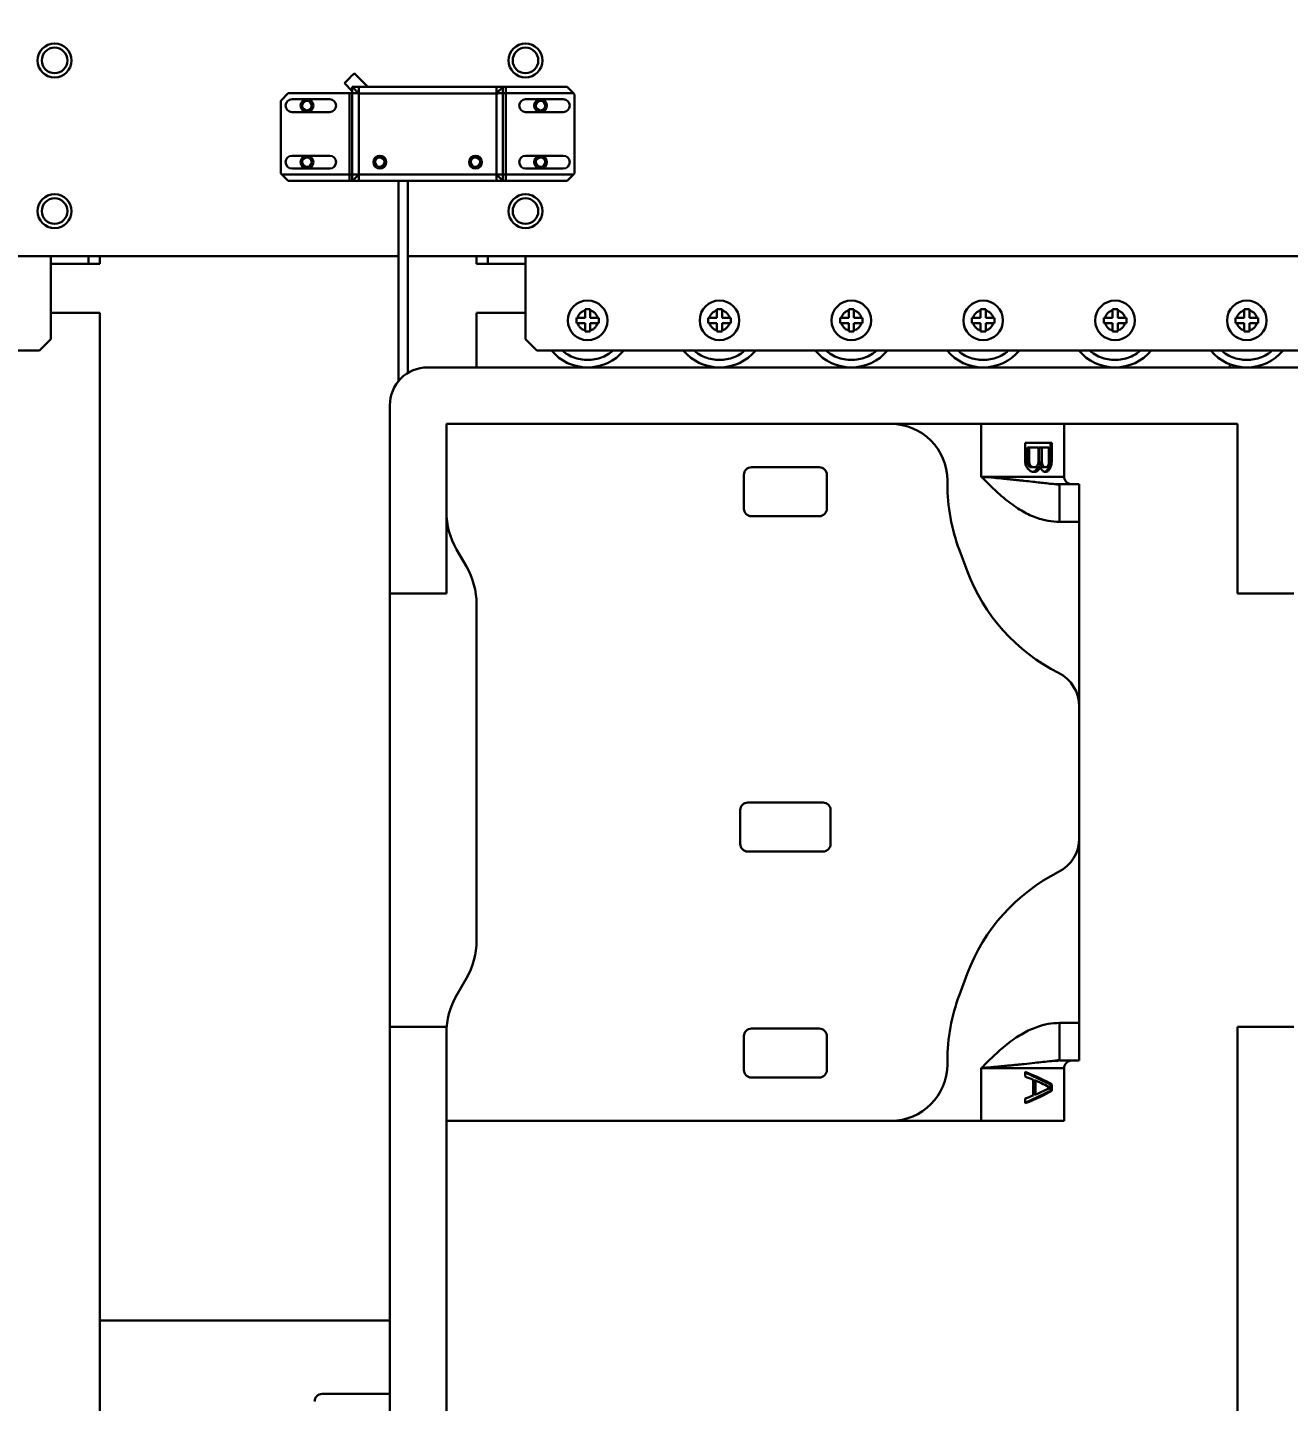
# Model space of a CAD drawing. Header units: millimetres. Extents: x 914 to 910632, y -176 to 682692.
# Drawn here: x 29151.5 to 29486.3, y 8254.4 to 8619.2 of the extents above; entities that cross this region are included whole.
import ezdxf

# ---------------------------------------------------------------- set-up
doc = ezdxf.new("R2010")
doc.units = ezdxf.units.MM
doc.layers.add('画图', color=3, linetype='Continuous', lineweight=30)
doc.styles.get("Standard").update_dxf_attribs({"font": 'arial.ttf'})
doc.dimstyles.new('INTE$0', dxfattribs={"dimscale": 80, "dimtxt": 3.5, "dimasz": 3, "dimexe": 3, "dimexo": 0, "dimgap": 1, "dimtad": 1, "dimdec": 0, "dimdsep": 46, "dimtxsty": 'Standard', "dimcen": 0, "dimclrd": 1, "dimclre": 1, "dimclrt": 3, "dimaunit": 1, "dimadec": 1, "dimazin": 2, "dimtfac": 1, "dimtdec": 0, "dimtmove": 0, "dimatfit": 0, "dimfxl": 1, "dimarcsym": 0})

# ---------------------------------------------------------------- blocks, each defined once
blk = doc.blocks.new('SDHGSJH')
at = {"color": 7, "linetype": 'Continuous', "lineweight": 30}
for p, q in [((-900, 329.05), (-900, -342.29)), ((-977, -152.79), (-977, 47.21)), ((-1202, -12.79), (-1202, -152.79)), ((-992, -127.79), (-992, -12.79)), ((-959, -55.29), (-977, -55.29)), ((-977, -74.79), (-900, -74.79)), ((-1156, -127.79), (-1156, -141.79)), ((-1156, -127.79), (-1134, -127.79)), ((-1134, -141.79), (-1134, -127.79)), ((-1134, -127.79), (-1110, -127.79)), ((-1110, -127.79), (-992, -127.79)), ((-992, -127.79), (-992, -151.07)), ((-1145.61, -132.6), (-1152.38, -135.79)), ((-1148.39, -138.5), (-1148.39, -134.75)), ((-1147.73, -134.75), (-1148.39, -134.75)), ((-1147.73, -134.54), (-1147.73, -138.7)), ((-1145.61, -132.45), (-1145.61, -133.7)), ((-1152.68, -137.45), (-1152.68, -135.79)), ((-1152.68, -135.79), (-1152.38, -135.79)), ((-1152.38, -137.45), (-1152.68, -137.45)), ((-1152.38, -135.79), (-1152.38, -137.45)), ((-1152.38, -137.45), (-1145.61, -140.65)), ((-1148.39, -138.5), (-1147.73, -138.5)), ((-1145.61, -139.54), (-1145.61, -140.79)), ((-1093, -150.29), (-1093, -141.29)), ((-1073, -139.29), (-1091, -139.29)), ((-1071, -141.29), (-1071, -150.29)), ((-1154.78, -143.79), (-1160, -143.79)), ((-1160, -153.79), (-1160, -143.79)), ((-1153.33, -143.73), (-1154.78, -143.98)), ((-1154.78, -153.79), (-1154.78, -143.79)), ((-1153.38, -143.71), (-1154.46, -143.77)), ((-1125, -143.72), (-1125, -142.79)), ((-1202, -152.79), (-1217, -152.79)), ((-1073, -152.29), (-1091, -152.29)), ((-977, -152.79), (-992, -152.79)), ((-977, -267.79), (-977, -152.79)), ((-1160, -153.79), (-1154.78, -153.79)), ((-1160, -202.79), (-1160, -153.79)), ((-1128.18, -161.28), (-1130.25, -166.8)), ((-997.32, -165.65), (-994.68, -161.07)), ((-1000, -264.93), (-1000, -175.65)), ((-1072, -199.29), (-1092, -199.29)), ((-1160, -237.79), (-1160, -202.79)), ((-1094, -210.29), (-1094, -201.29)), ((-1070, -201.29), (-1070, -210.29)), ((-1072, -212.29), (-1092, -212.29)), ((-1160, -286.79), (-1160, -237.79)), ((-1217, -267.79), (-1202, -267.79)), ((-1202, -267.79), (-1202, -312.79)), ((-992, -289.5), (-992, -267.79)), ((-992, -267.79), (-977, -267.79)), ((-977, -317.79), (-977, -267.79)), ((-1130.25, -273.78), (-1128.18, -279.3)), ((-994.68, -279.5), (-997.32, -274.93)), ((-1160, -286.79), (-1154.78, -286.79)), ((-1160, -296.79), (-1160, -286.79)), ((-1154.78, -296.79), (-1154.78, -286.79)), ((-1093, -299.29), (-1093, -290.29)), ((-1073, -288.29), (-1091, -288.29)), ((-1071, -290.29), (-1071, -299.29)), ((-992, -289.5), (-992, -312.79)), ((-1160, -296.79), (-1154.78, -296.79)), ((-1156, -298.79), (-1156, -312.79)), ((-1154.78, -296.6), (-1153.33, -296.85)), ((-1134, -312.79), (-1134, -298.79)), ((-1125, -296.85), (-1125, -297.79)), ((-1152.23, -301.75), (-1152.57, -301.75)), ((-1152.23, -301.75), (-1152.38, -302.79)), ((-1151.78, -300.91), (-1152.23, -301.75)), ((-1151.78, -300.91), (-1152.21, -300.91)), ((-1151.96, -302.58), (-1151.96, -306.54)), ((-1151.18, -300.29), (-1151.78, -300.91)), ((-1151.18, -300.29), (-1151.71, -300.29)), ((-1151.32, -300.08), (-1150.78, -300.08)), ((-1150.92, -301.33), (-1151.19, -301.33)), ((-1150.76, -300.09), (-1151.18, -300.29)), ((-1150.92, -301.33), (-1150.28, -301.33)), ((-1150.5, -301.54), (-1149.83, -301.54)), ((-1150.28, -301.33), (-1149.83, -301.54)), ((-1150.22, -301.95), (-1149.53, -301.95)), ((-1150.07, -306.54), (-1150.07, -302.58)), ((-1150.07, -302.58), (-1149.38, -302.58)), ((-1149.83, -301.54), (-1149.53, -301.95)), ((-1149.63, -301.33), (-1149.48, -300.91)), ((-1149.63, -301.33), (-1148.92, -301.33)), ((-1149.53, -301.95), (-1149.38, -302.58)), ((-1148.77, -300.91), (-1149.48, -300.91)), ((-1149.38, -302.58), (-1149.38, -306.54)), ((-1149.18, -302.58), (-1149.18, -306.54)), ((-1148.77, -300.91), (-1148.92, -301.33)), ((-1148.17, -300.29), (-1148.86, -300.29)), ((-1148.17, -300.29), (-1148.77, -300.91)), ((-1148.39, -300.08), (-1147.56, -300.08)), ((-1147.73, -301.33), (-1148.22, -301.33)), ((-1147.72, -300.08), (-1148.17, -300.29)), ((-1147.12, -301.33), (-1147.73, -301.33)), ((-1147.22, -301.54), (-1146.67, -301.54)), ((-1147.12, -301.33), (-1146.67, -301.54)), ((-1146.87, -301.95), (-1146.37, -301.95)), ((-1146.7, -306.54), (-1146.7, -302.58)), ((-1146.7, -302.58), (-1146.22, -302.58)), ((-1146.67, -301.54), (-1146.37, -301.95)), ((-1146.37, -301.95), (-1146.22, -302.58)), ((-1146.22, -302.58), (-1146.22, -306.54)), ((-1073, -301.29), (-1091, -301.29)), ((-1152.68, -307.79), (-1152.68, -302.79)), ((-1152.38, -302.79), (-1152.68, -302.79)), ((-1152.38, -302.79), (-1152.38, -307.79)), ((-1145.61, -302.79), (-1145.61, -307.79)), ((-1145.61, -307.79), (-1152.68, -307.79)), ((-1151.96, -306.54), (-1150.07, -306.54)), ((-1150.07, -306.54), (-1149.38, -306.54)), ((-1149.18, -306.54), (-1146.7, -306.54)), ((-1146.7, -306.54), (-1146.22, -306.54)), ((-1202, -312.79), (-1140.56, -312.79)), ((-1134, -312.79), (-1140.56, -312.79)), ((-1110, -312.79), (-1134, -312.79)), ((-992, -312.79), (-1110, -312.79)), ((-979.33, -377.29), (-979.33, -324.21)), ((-1657, -327.79), (-987, -327.79)), ((-1200, -328.63), (-1200, -327.79)), ((-1000, -342.29), (-1000, -327.79)), ((-981.73, -326.29), (-981.73, -377.29)), ((-1016, -332.29), (-1819.5, -332.29)), ((-1013, -335.29), (-1016, -332.29)), ((-1013, -357.29), (-1013, -335.29)), ((-884, -332.29), (-887, -335.29)), ((-887, -335.29), (-887, -357.29)), ((-185.7, -332.29), (-884, -332.29)), ((-1205.2, -337.63), (-1205.2, -337.29)), ((-1205.2, -337.29), (-1203.8, -337.29)), ((-1205.2, -337.63), (-1205.2, -339.59)), ((-1203.8, -337.29), (-1203.8, -337.63)), ((-1203.8, -339.59), (-1203.8, -337.63)), ((-1170.2, -337.63), (-1170.2, -337.29)), ((-1170.2, -337.29), (-1168.8, -337.29)), ((-1170.2, -337.63), (-1170.2, -339.59)), ((-1168.8, -337.29), (-1168.8, -337.63)), ((-1168.8, -339.59), (-1168.8, -337.63)), ((-1135.2, -337.63), (-1135.2, -337.29)), ((-1135.2, -337.29), (-1133.8, -337.29)), ((-1135.2, -337.63), (-1135.2, -339.59)), ((-1133.8, -337.29), (-1133.8, -337.63)), ((-1133.8, -339.59), (-1133.8, -337.63)), ((-1100.2, -337.63), (-1100.2, -337.29)), ((-1100.2, -337.29), (-1098.8, -337.29)), ((-1100.2, -337.63), (-1100.2, -339.59)), ((-1098.8, -337.29), (-1098.8, -337.63)), ((-1098.8, -339.59), (-1098.8, -337.63)), ((-1065.2, -337.63), (-1065.2, -337.29)), ((-1065.2, -337.29), (-1063.8, -337.29)), ((-1065.2, -337.63), (-1065.2, -339.59)), ((-1063.8, -337.29), (-1063.8, -337.63)), ((-1063.8, -339.59), (-1063.8, -337.63)), ((-1030.2, -337.63), (-1030.2, -337.29)), ((-1030.2, -337.29), (-1028.8, -337.29)), ((-1030.2, -337.63), (-1030.2, -339.59)), ((-1028.8, -337.29), (-1028.8, -337.63)), ((-1028.8, -339.59), (-1028.8, -337.63)), ((-1207.5, -339.59), (-1207.16, -339.59)), ((-1207.5, -340.99), (-1207.5, -339.59)), ((-1207.16, -340.99), (-1207.5, -340.99)), ((-1205.2, -339.59), (-1207.16, -339.59)), ((-1207.16, -340.99), (-1205.2, -340.99)), ((-1205.2, -340.99), (-1205.2, -342.95)), ((-1201.84, -339.59), (-1203.8, -339.59)), ((-1203.8, -342.95), (-1203.8, -340.99)), ((-1203.8, -340.99), (-1201.84, -340.99)), ((-1201.84, -339.59), (-1201.5, -339.59)), ((-1201.5, -340.99), (-1201.84, -340.99)), ((-1201.5, -339.59), (-1201.5, -340.99)), ((-1172.5, -339.59), (-1172.16, -339.59)), ((-1172.5, -340.99), (-1172.5, -339.59)), ((-1172.16, -340.99), (-1172.5, -340.99)), ((-1170.2, -339.59), (-1172.16, -339.59)), ((-1172.16, -340.99), (-1170.2, -340.99)), ((-1170.2, -340.99), (-1170.2, -342.95)), ((-1166.84, -339.59), (-1168.8, -339.59)), ((-1168.8, -342.95), (-1168.8, -340.99)), ((-1168.8, -340.99), (-1166.84, -340.99)), ((-1166.84, -339.59), (-1166.5, -339.59)), ((-1166.5, -340.99), (-1166.84, -340.99)), ((-1166.5, -339.59), (-1166.5, -340.99)), ((-1137.5, -339.59), (-1137.16, -339.59)), ((-1137.5, -340.99), (-1137.5, -339.59)), ((-1137.16, -340.99), (-1137.5, -340.99)), ((-1135.2, -339.59), (-1137.16, -339.59)), ((-1137.16, -340.99), (-1135.2, -340.99)), ((-1135.2, -340.99), (-1135.2, -342.95)), ((-1131.84, -339.59), (-1133.8, -339.59)), ((-1133.8, -342.95), (-1133.8, -340.99)), ((-1133.8, -340.99), (-1131.84, -340.99)), ((-1131.84, -339.59), (-1131.5, -339.59)), ((-1131.5, -340.99), (-1131.84, -340.99)), ((-1131.5, -339.59), (-1131.5, -340.99)), ((-1102.5, -339.59), (-1102.16, -339.59)), ((-1102.5, -340.99), (-1102.5, -339.59)), ((-1102.16, -340.99), (-1102.5, -340.99)), ((-1100.2, -339.59), (-1102.16, -339.59)), ((-1102.16, -340.99), (-1100.2, -340.99)), ((-1100.2, -340.99), (-1100.2, -342.95)), ((-1096.84, -339.59), (-1098.8, -339.59)), ((-1098.8, -342.95), (-1098.8, -340.99)), ((-1098.8, -340.99), (-1096.84, -340.99)), ((-1096.84, -339.59), (-1096.5, -339.59)), ((-1096.5, -340.99), (-1096.84, -340.99)), ((-1096.5, -339.59), (-1096.5, -340.99)), ((-1067.5, -339.59), (-1067.16, -339.59)), ((-1067.5, -340.99), (-1067.5, -339.59)), ((-1067.16, -340.99), (-1067.5, -340.99)), ((-1065.2, -339.59), (-1067.16, -339.59)), ((-1067.16, -340.99), (-1065.2, -340.99)), ((-1065.2, -340.99), (-1065.2, -342.95)), ((-1061.84, -339.59), (-1063.8, -339.59)), ((-1063.8, -342.95), (-1063.8, -340.99)), ((-1063.8, -340.99), (-1061.84, -340.99)), ((-1061.84, -339.59), (-1061.5, -339.59)), ((-1061.5, -340.99), (-1061.84, -340.99)), ((-1061.5, -339.59), (-1061.5, -340.99)), ((-1032.5, -339.59), (-1032.16, -339.59)), ((-1032.5, -340.99), (-1032.5, -339.59)), ((-1032.16, -340.99), (-1032.5, -340.99)), ((-1030.2, -339.59), (-1032.16, -339.59)), ((-1032.16, -340.99), (-1030.2, -340.99)), ((-1030.2, -340.99), (-1030.2, -342.95)), ((-1026.84, -339.59), (-1028.8, -339.59)), ((-1028.8, -342.95), (-1028.8, -340.99)), ((-1028.8, -340.99), (-1026.84, -340.99)), ((-1026.84, -339.59), (-1026.5, -339.59)), ((-1026.5, -340.99), (-1026.84, -340.99)), ((-1026.5, -339.59), (-1026.5, -340.99)), ((-1000, -342.29), (-1013, -342.29)), ((-887, -342.29), (-900, -342.29)), ((-1205.2, -343.29), (-1205.2, -342.95)), ((-1203.8, -343.29), (-1205.2, -343.29)), ((-1203.8, -342.95), (-1203.8, -343.29)), ((-1170.2, -343.29), (-1170.2, -342.95)), ((-1168.8, -343.29), (-1170.2, -343.29)), ((-1168.8, -342.95), (-1168.8, -343.29)), ((-1135.2, -343.29), (-1135.2, -342.95)), ((-1133.8, -343.29), (-1135.2, -343.29)), ((-1133.8, -342.95), (-1133.8, -343.29)), ((-1100.2, -343.29), (-1100.2, -342.95)), ((-1098.8, -343.29), (-1100.2, -343.29)), ((-1098.8, -342.95), (-1098.8, -343.29)), ((-1065.2, -343.29), (-1065.2, -342.95)), ((-1063.8, -343.29), (-1065.2, -343.29)), ((-1063.8, -342.95), (-1063.8, -343.29)), ((-1030.2, -343.29), (-1030.2, -342.95)), ((-1028.8, -343.29), (-1030.2, -343.29)), ((-1028.8, -342.95), (-1028.8, -343.29)), ((-981.73, -357.29), (-1926, -357.29)), ((-1886, -357.29), (-1013, -357.29)), ((-1013, -355.29), (-1003, -355.29)), ((-1003, -357.29), (-1003, -355.29)), ((-1003, -355.29), (-1000, -355.29)), ((-1000, -355.29), (-1000, -357.29)), ((-185.7, -357.29), (-979.33, -357.29)), ((-900, -357.29), (-900, -355.29)), ((-900, -355.29), (-897, -355.29)), ((-897, -355.29), (-897, -357.29)), ((-897, -355.29), (-887, -355.29)), ((-887, -357.29), (-185.7, -357.29)), ((-1025.74, -378.99), (-1026.03, -379.29)), ((-1026.03, -400.29), (-1026.03, -379.29)), ((-1024.03, -377.29), (-1025.74, -378.99)), ((-1025.74, -378.99), (-1007.77, -378.99)), ((-1007.77, -377.29), (-1024.03, -377.29)), ((-1007.77, -378.99), (-1007.77, -377.29)), ((-1007.77, -377.29), (-1007.03, -377.29)), ((-1007.77, -378.99), (-1007.77, -400.58)), ((-1007.03, -378.99), (-1007.77, -378.99)), ((-1007.03, -378.99), (-1007.03, -377.29)), ((-1005.33, -377.29), (-1007.03, -377.29)), ((-1007.03, -378.99), (-1006.9, -379)), ((-1007.03, -378.99), (-1007.03, -400.58)), ((-1006.9, -379), (-1006.52, -379.01)), ((-1006.52, -379.01), (-1005.96, -379.02)), ((-1005.96, -379.02), (-1005.3, -379.02)), ((-1005.32, -377.42), (-1005.33, -377.29)), ((-968.74, -377.29), (-1005.33, -377.29)), ((-1005.31, -377.8), (-1005.32, -377.42)), ((-1005.3, -378.36), (-1005.31, -377.8)), ((-1005.3, -379.02), (-1005.3, -400.55)), ((-968.77, -379.02), (-1005.3, -379.02)), ((-968.76, -378.36), (-968.77, -379.02)), ((-968.77, -379.02), (-968.1, -379.02)), ((-968.77, -400.55), (-968.77, -379.02)), ((-968.75, -377.8), (-968.76, -378.36)), ((-968.74, -377.29), (-968.75, -377.42)), ((-968.75, -377.42), (-968.75, -377.8)), ((-968.74, -377.29), (-967.03, -377.29)), ((-968.1, -379.02), (-967.54, -379.01)), ((-967.54, -379.01), (-967.16, -379)), ((-967.16, -379), (-967.03, -378.99)), ((-967.03, -378.99), (-967.03, -377.29)), ((-967.03, -377.29), (-966.3, -377.29)), ((-967.03, -400.58), (-967.03, -378.99)), ((-966.3, -378.99), (-967.03, -378.99)), ((-966.3, -378.99), (-966.3, -377.29)), ((-950.03, -377.29), (-966.3, -377.29)), ((-966.3, -400.58), (-966.3, -378.99)), ((-966.3, -378.99), (-948.33, -378.99)), ((-948.33, -378.99), (-950.03, -377.29)), ((-948.03, -379.29), (-948.33, -378.99)), ((-948.03, -379.29), (-948.03, -398.58)), ((-1013.03, -380.59), (-1023.03, -380.59)), ((-951.03, -380.59), (-961.03, -380.59)), ((-1023.03, -383.99), (-1013.03, -383.99)), ((-961.03, -383.99), (-951.03, -383.99)), ((-1013.03, -395.59), (-1023.03, -395.59)), ((-951.03, -395.59), (-961.03, -395.59)), ((-1026.03, -400.29), (-1025.74, -400.58)), ((-1007.77, -400.58), (-1025.74, -400.58)), ((-1025.74, -400.58), (-1024.03, -402.29)), ((-1023.03, -398.99), (-1013.03, -398.99)), ((-1007.77, -400.58), (-1007.77, -402.29)), ((-1007.77, -400.58), (-1007.03, -400.58)), ((-1006.9, -400.57), (-1007.03, -400.58)), ((-1007.03, -400.58), (-1007.03, -402.29)), ((-1006.52, -400.57), (-1006.9, -400.57)), ((-1005.96, -400.56), (-1006.52, -400.57)), ((-1005.31, -401.78), (-1005.3, -401.22)), ((-1005.3, -401.22), (-1005.3, -400.55)), ((-1005.3, -400.55), (-968.77, -400.55)), ((-968.1, -400.56), (-968.77, -400.55)), ((-968.77, -400.55), (-968.76, -401.22)), ((-968.76, -401.22), (-968.75, -401.78)), ((-967.54, -400.57), (-968.1, -400.56)), ((-967.16, -400.57), (-967.54, -400.57)), ((-967.03, -400.58), (-967.16, -400.57)), ((-967.03, -400.58), (-967.03, -402.29)), ((-967.03, -400.58), (-966.3, -400.58)), ((-964.95, -403.26), (-967.03, -401.17)), ((-950.03, -400.58), (-966.3, -400.58)), ((-961.03, -398.99), (-951.03, -398.99)), ((-950.03, -400.58), (-948.03, -398.58)), ((-1024.03, -402.29), (-1007.77, -402.29)), ((-1007.03, -402.29), (-1007.77, -402.29)), ((-1005.33, -402.29), (-1007.03, -402.29)), ((-1005.33, -402.29), (-1005.32, -402.16)), ((-1005.33, -402.29), (-968.74, -402.29)), ((-1005.32, -402.16), (-1005.31, -401.78)), ((-971.15, -402.29), (-967.56, -405.87)), ((-968.75, -401.78), (-968.75, -402.16)), ((-968.75, -402.16), (-968.74, -402.29)), ((-968.74, -402.29), (-967.03, -402.29))]:
    blk.add_line(p, q, dxfattribs=at)
at = {"color": 8, "linetype": 'Continuous', "lineweight": 30}
for p, q in [((-1156, -141.79), (-1134, -141.79)), ((-1154.45, -143.77), (-1153.27, -143.72)), ((-1134, -298.79), (-1156, -298.79))]:
    blk.add_line(p, q, dxfattribs=at)
at = {"color": 7, "linetype": 'Continuous', "lineweight": 30, "flags": 128}
blk.add_lwpolyline([(-964.95, -403.26), (-965.05, -403.36), (-965.33, -403.64), (-965.75, -404.07), (-966.25, -404.57), (-966.75, -405.07), (-967.18, -405.49), (-967.46, -405.77), (-967.56, -405.87), (-967.56, -405.87)], dxfattribs=at)
at = {"color": 7, "linetype": 'Continuous', "lineweight": 30}
for centre, radius in [((-1204.5, -340.29), 5.25), ((-1169.5, -340.29), 5.25), ((-1134.5, -340.29), 5.25), ((-1099.5, -340.29), 5.25), ((-1064.5, -340.29), 5.25), ((-1029.5, -340.29), 5.25), ((-1013, -369.29), 4.5), ((-1013, -369.29), 3.4), ((-888, -369.29), 4.5), ((-888, -369.29), 3.4), ((-1017, -382.29), 1.7), ((-1017, -382.29), 1.25), ((-999.73, -382.29), 1.7), ((-999.73, -382.29), 1.25), ((-974.33, -382.29), 1.7), ((-974.33, -382.29), 1.25), ((-955, -382.29), 1.7), ((-955, -382.29), 1.25), ((-1017, -397.29), 1.7), ((-1017, -397.29), 1.25), ((-955, -397.29), 1.7), ((-955, -397.29), 1.25), ((-1013, -409.29), 4.5), ((-888, -409.29), 4.5), ((-1013, -409.29), 3.4), ((-888, -409.29), 3.4)]:
    blk.add_circle(centre, radius, dxfattribs=at)
for centre, radius, start, end in [((-959, -53.29), 2, 270, 0), ((-1110, -142.79), 15, 90, 180), ((-1158, -141.79), 2, 270, 0), ((-1091, -141.29), 2, 90, 180), ((-1073, -141.29), 2, 0, 90), ((-1175, -143.72), 50, 339.444, 0), ((-1091, -150.29), 2, 180, 270), ((-1073, -150.29), 2, 270, 0), ((-1012, -151.07), 20, 330, 0), ((-1177.07, -149.24), 50, 296.8187, 339.444), ((-980, -175.65), 20, 150, 180), ((-1150, -202.79), 10, 116.8187, 180), ((-1092, -201.29), 2, 90, 180), ((-1072, -201.29), 2, 0, 90), ((-1092, -210.29), 2, 180, 270), ((-1072, -210.29), 2, 270, 0), ((-1150, -237.79), 10, 180, 243.1813), ((-1177.07, -291.33), 50, 20.556, 63.1813), ((-980, -264.93), 20, 180, 210), ((-1175, -296.85), 50, 0, 20.556), ((-1012, -289.5), 20, 0, 30), ((-1091, -290.29), 2, 90, 180), ((-1073, -290.29), 2, 0, 90), ((-1158, -298.79), 2, 0, 90), ((-1110, -297.79), 15, 180, 270), ((-1091, -299.29), 2, 180, 270), ((-1073, -299.29), 2, 270, 0), ((-987, -317.79), 10, 270, 0), ((-1204.5, -340.29), 12.5, 39.7918, 140.2082), ((-1169.5, -340.29), 12.5, 39.7918, 140.2082), ((-1134.5, -340.29), 12.5, 39.7918, 140.2082), ((-1099.5, -340.29), 12.5, 39.7918, 140.2082), ((-1064.5, -340.29), 12.5, 39.7918, 140.2082), ((-1029.5, -340.29), 12.5, 39.7918, 140.2082), ((-1023.03, -382.29), 1.7, 90, 270), ((-1013.03, -382.29), 1.7, 270, 90), ((-961.03, -382.29), 1.7, 90, 270), ((-951.03, -382.29), 1.7, 270, 90), ((-1023.03, -397.29), 1.7, 90, 270), ((-1013.03, -397.29), 1.7, 270, 90), ((-961.03, -397.29), 1.7, 90, 270), ((-951.03, -397.29), 1.7, 270, 90)]:
    blk.add_arc(centre, radius, start, end, dxfattribs=at)
for centre, major_axis, ratio, start_param, end_param in [((-1134, -134.12), (-21.97, -5.46), 0.222648, 5.213182, 5.671735), ((-1134, -135.27), (-21.97, -5.34), 0.218533, 5.372125, 5.634447), ((-1134, -135.34), (-21.97, -5.34), 0.218533, 5.215446, 5.333273), ((-1134, -139.12), (-21.97, 5.46), 0.222648, 0.611451, 1.070003), ((-1134, -137.98), (-21.97, 5.34), 0.218533, 0.648739, 0.91106), ((-1134, -137.91), (-21.97, 5.34), 0.218533, 0.949912, 1.067739), ((-1134, -278.31), (-15.88, -107.68), 0.141419, 4.952593, 4.962513), ((-1134, -295.5), (-19.09, -27.72), 0.394462, 5.167401, 5.197033), ((-1134, -297.87), (-21.33, -13.87), 0.388181, 5.400959, 5.440213), ((-1134, -291.64), (-16.43, -64.52), 0.226815, 4.930336, 4.940141), ((-1134, -298.52), (-20.41, -19.81), 0.414084, 5.256307, 5.275871), ((-1134, -299.21), (-21.97, -5.34), 0.218533, 5.565909, 5.595193), ((-1134, -300.53), (-21.97, -5.34), 0.218533, 5.556172, 5.585418), ((-1134, -301.99), (-21.97, 5.34), 0.218533, 0.746457, 0.775559), ((-1134, -300.67), (-21.97, 5.34), 0.218533, 0.756165, 0.785246), ((-1134, -302.89), (-20.41, 19.81), 0.414084, 1.10467, 1.12404), ((-1134, -301.15), (-21.33, 13.87), 0.388181, 0.97948, 1.018189), ((-1134, -304.77), (16.43, -64.52), 0.226815, 4.611168, 4.620846), ((-1134, -301.54), (17.41, -42.73), 0.314774, 4.570346, 4.580018), ((-1134, -300.99), (-21.33, -13.87), 0.388181, 5.206955, 5.245653), ((-1134, -304.14), (-16.43, -64.52), 0.226815, 4.736221, 4.745896), ((-1134, -302.68), (-20.41, -19.81), 0.414084, 5.062395, 5.081756), ((-1134, -300.6), (-21.97, -5.34), 0.218533, 5.372125, 5.401189), ((-1134, -301.92), (-21.97, -5.34), 0.218533, 5.362425, 5.391506), ((-1134, -300.53), (-21.97, 5.34), 0.218533, 0.949912, 0.979159), ((-1134, -299.21), (-21.97, 5.34), 0.218533, 0.959649, 0.988933), ((-1134, -298.52), (-20.41, 19.81), 0.414084, 1.30827, 1.327833), ((-1134, -297.87), (-21.33, 13.87), 0.388181, 1.183167, 1.22242), ((-1134, -291.64), (16.43, -64.52), 0.226815, 4.814961, 4.824766), ((-1134, -295.5), (19.09, -27.72), 0.394462, 4.636825, 4.666457), ((-1134, -278.31), (15.88, -107.68), 0.141419, 4.910897, 4.920817)]:
    blk.add_ellipse(centre, major_axis=major_axis, ratio=ratio, start_param=start_param, end_param=end_param, dxfattribs=at)
for points, knots in [([(-1154.78, -153.79), (-1153.76, -153.73), (-1151.7, -153.62), (-1149.08, -152.87), (-1146.88, -151.97), (-1145.05, -151.03), (-1143.17, -149.87), (-1141.27, -148.5), (-1139.38, -146.94), (-1137.58, -145.31), (-1135.8, -143.59), (-1134.62, -142.4), (-1134, -141.79)], [0, 0, 0, 0, 0.124884, 0.249808, 0.329578, 0.412736, 0.499845, 0.598902, 0.697884, 0.79658, 0.89415, 1, 1, 1, 1]), ([(-1154.78, -286.79), (-1153.76, -286.85), (-1151.7, -286.96), (-1149.08, -287.71), (-1146.88, -288.6), (-1145.05, -289.54), (-1143.17, -290.7), (-1141.27, -292.08), (-1139.38, -293.63), (-1137.58, -295.26), (-1135.8, -296.99), (-1134.62, -298.17), (-1134, -298.79)], [0, 0, 0, 0, 0.1248838, 0.2498084, 0.3295769, 0.412735, 0.4998456, 0.5989032, 0.6978812, 0.7965802, 0.8941499, 1, 1, 1, 1]), ([(-1154.78, -296.79), (-1154.23, -296.81), (-1153.1, -296.84), (-1151.36, -297.03), (-1149.55, -297.23), (-1147.58, -297.46), (-1145.87, -297.64), (-1144.45, -297.79), (-1143.43, -297.9), (-1142.33, -298.01), (-1141.13, -298.13), (-1139.5, -298.28), (-1137.13, -298.5), (-1135.15, -298.68), (-1134, -298.79)], [0, 0, 0, 0, 0.097751, 0.197306, 0.294104, 0.391164, 0.500035, 0.543944, 0.590906, 0.640921, 0.693979, 0.750086, 0.854593, 1, 1, 1, 1]), ([(-1207.16, -339.59), (-1207.08, -339.36), (-1206.92, -338.9), (-1206.47, -338.32), (-1205.88, -337.86), (-1205.43, -337.71), (-1205.2, -337.63)], [0, 0, 0, 0, 0.2456202, 0.5000027, 0.754418, 1, 1, 1, 1]), ([(-1203.8, -337.63), (-1203.57, -337.71), (-1203.12, -337.86), (-1202.53, -338.32), (-1202.08, -338.9), (-1201.92, -339.36), (-1201.84, -339.59)], [0, 0, 0, 0, 0.245582, 0.4999973, 0.7543798, 1, 1, 1, 1]), ([(-1172.16, -339.59), (-1172.08, -339.36), (-1171.92, -338.9), (-1171.47, -338.32), (-1170.88, -337.86), (-1170.43, -337.71), (-1170.2, -337.63)], [0, 0, 0, 0, 0.2456202, 0.5000027, 0.754418, 1, 1, 1, 1]), ([(-1168.8, -337.63), (-1168.57, -337.71), (-1168.12, -337.86), (-1167.53, -338.32), (-1167.08, -338.9), (-1166.92, -339.36), (-1166.84, -339.59)], [0, 0, 0, 0, 0.245619, 0.5, 0.754381, 1, 1, 1, 1]), ([(-1137.16, -339.59), (-1137.08, -339.36), (-1136.92, -338.9), (-1136.47, -338.32), (-1135.88, -337.86), (-1135.43, -337.71), (-1135.2, -337.63)], [0, 0, 0, 0, 0.2456084, 0.4999949, 0.7544141, 1, 1, 1, 1]), ([(-1133.8, -337.63), (-1133.57, -337.71), (-1133.12, -337.86), (-1132.53, -338.32), (-1132.08, -338.9), (-1131.92, -339.36), (-1131.84, -339.59)], [0, 0, 0, 0, 0.245617, 0.499995, 0.754399, 1, 1, 1, 1]), ([(-1102.16, -339.59), (-1102.08, -339.36), (-1101.92, -338.9), (-1101.47, -338.32), (-1100.88, -337.86), (-1100.43, -337.71), (-1100.2, -337.63)], [0, 0, 0, 0, 0.245619, 0.5, 0.754381, 1, 1, 1, 1]), ([(-1098.8, -337.63), (-1098.57, -337.71), (-1098.12, -337.86), (-1097.53, -338.32), (-1097.08, -338.9), (-1096.92, -339.36), (-1096.84, -339.59)], [0, 0, 0, 0, 0.245582, 0.4999973, 0.7543798, 1, 1, 1, 1]), ([(-1067.16, -339.59), (-1067.08, -339.36), (-1066.92, -338.9), (-1066.47, -338.32), (-1065.88, -337.86), (-1065.43, -337.71), (-1065.2, -337.63)], [0, 0, 0, 0, 0.2456202, 0.5000027, 0.754418, 1, 1, 1, 1]), ([(-1063.8, -337.63), (-1063.57, -337.71), (-1063.12, -337.86), (-1062.53, -338.32), (-1062.08, -338.9), (-1061.92, -339.36), (-1061.84, -339.59)], [0, 0, 0, 0, 0.245582, 0.4999973, 0.7543798, 1, 1, 1, 1]), ([(-1032.16, -339.59), (-1032.08, -339.36), (-1031.92, -338.9), (-1031.47, -338.32), (-1030.88, -337.86), (-1030.43, -337.71), (-1030.2, -337.63)], [0, 0, 0, 0, 0.2456202, 0.5000027, 0.754418, 1, 1, 1, 1]), ([(-1028.8, -337.63), (-1028.57, -337.71), (-1028.12, -337.86), (-1027.53, -338.32), (-1027.08, -338.9), (-1026.92, -339.36), (-1026.84, -339.59)], [0, 0, 0, 0, 0.245619, 0.5, 0.754381, 1, 1, 1, 1]), ([(-1205.2, -342.95), (-1205.43, -342.87), (-1205.88, -342.71), (-1206.47, -342.25), (-1206.92, -341.67), (-1207.08, -341.21), (-1207.16, -340.99)], [0, 0, 0, 0, 0.245583, 0.5, 0.754417, 1, 1, 1, 1]), ([(-1201.84, -340.99), (-1201.92, -341.21), (-1202.08, -341.67), (-1202.53, -342.25), (-1203.12, -342.71), (-1203.57, -342.87), (-1203.8, -342.95)], [0, 0, 0, 0, 0.245583, 0.5, 0.754417, 1, 1, 1, 1]), ([(-1170.2, -342.95), (-1170.43, -342.87), (-1170.88, -342.71), (-1171.47, -342.25), (-1171.92, -341.67), (-1172.08, -341.21), (-1172.16, -340.99)], [0, 0, 0, 0, 0.245583, 0.5, 0.754417, 1, 1, 1, 1]), ([(-1166.84, -340.99), (-1166.92, -341.21), (-1167.08, -341.67), (-1167.53, -342.25), (-1168.12, -342.71), (-1168.57, -342.87), (-1168.8, -342.95)], [0, 0, 0, 0, 0.245582, 0.4999973, 0.7543798, 1, 1, 1, 1]), ([(-1135.2, -342.95), (-1135.43, -342.87), (-1135.88, -342.71), (-1136.47, -342.25), (-1136.92, -341.67), (-1137.08, -341.21), (-1137.16, -340.99)], [0, 0, 0, 0, 0.2455872, 0.5000078, 0.7544284, 1, 1, 1, 1]), ([(-1131.84, -340.99), (-1131.92, -341.21), (-1132.08, -341.67), (-1132.53, -342.25), (-1133.12, -342.71), (-1133.57, -342.87), (-1133.8, -342.95)], [0, 0, 0, 0, 0.245564, 0.500002, 0.754382, 1, 1, 1, 1]), ([(-1100.2, -342.95), (-1100.43, -342.87), (-1100.88, -342.71), (-1101.47, -342.25), (-1101.92, -341.67), (-1102.08, -341.21), (-1102.16, -340.99)], [0, 0, 0, 0, 0.2456202, 0.5000027, 0.754418, 1, 1, 1, 1]), ([(-1096.84, -340.99), (-1096.92, -341.21), (-1097.08, -341.67), (-1097.53, -342.25), (-1098.12, -342.71), (-1098.57, -342.87), (-1098.8, -342.95)], [0, 0, 0, 0, 0.245583, 0.5, 0.754417, 1, 1, 1, 1]), ([(-1065.2, -342.95), (-1065.43, -342.87), (-1065.88, -342.71), (-1066.47, -342.25), (-1066.92, -341.67), (-1067.08, -341.21), (-1067.16, -340.99)], [0, 0, 0, 0, 0.245583, 0.5, 0.754417, 1, 1, 1, 1]), ([(-1061.84, -340.99), (-1061.92, -341.21), (-1062.08, -341.67), (-1062.53, -342.25), (-1063.12, -342.71), (-1063.57, -342.87), (-1063.8, -342.95)], [0, 0, 0, 0, 0.245583, 0.5, 0.754417, 1, 1, 1, 1]), ([(-1030.2, -342.95), (-1030.43, -342.87), (-1030.88, -342.71), (-1031.47, -342.25), (-1031.92, -341.67), (-1032.08, -341.21), (-1032.16, -340.99)], [0, 0, 0, 0, 0.245583, 0.5, 0.754417, 1, 1, 1, 1]), ([(-1026.84, -340.99), (-1026.92, -341.21), (-1027.08, -341.67), (-1027.53, -342.25), (-1028.12, -342.71), (-1028.57, -342.87), (-1028.8, -342.95)], [0, 0, 0, 0, 0.245582, 0.4999973, 0.7543798, 1, 1, 1, 1]), ([(-1005.3, -379.02), (-1005.3, -379.02), (-1005.5, -378.83), (-1005.9, -378.42), (-1006.43, -377.89), (-1006.8, -377.52), (-1007, -377.32), (-1007.02, -377.3), (-1007.03, -377.29)], [0, 0, 0, 0, 0.002526, 0.251716, 0.524969, 0.721554, 0.860448, 1, 1, 1, 1]), ([(-1005.3, -379.02), (-1005.3, -378.8), (-1005.3, -378.57), (-1005.3, -378.36), (-1005.3, -378.36)], [0, 0, 0, 0, 0.999444, 1, 1, 1, 1]), ([(-968.77, -379.02), (-968.77, -379.02), (-968.57, -378.83), (-968.16, -378.42), (-967.63, -377.89), (-967.27, -377.52), (-967.07, -377.32), (-967.04, -377.3), (-967.03, -377.29)], [0, 0, 0, 0, 0.0025004, 0.2516948, 0.5249532, 0.7215615, 0.8604458, 1, 1, 1, 1]), ([(-1005.3, -400.55), (-1005.3, -400.55), (-1005.5, -400.75), (-1005.9, -401.16), (-1006.43, -401.69), (-1006.8, -402.05), (-1007, -402.25), (-1007.02, -402.28), (-1007.03, -402.29)], [0, 0, 0, 0, 0.002526, 0.2517043, 0.5249589, 0.7215549, 0.8604501, 1, 1, 1, 1]), ([(-1005.3, -400.55), (-1005.52, -400.55), (-1005.75, -400.56), (-1005.96, -400.56), (-1005.96, -400.56)], [0, 0, 0, 0, 0.999444, 1, 1, 1, 1]), ([(-968.77, -400.55), (-968.77, -400.55), (-968.57, -400.75), (-968.16, -401.16), (-967.63, -401.69), (-967.27, -402.05), (-967.07, -402.25), (-967.04, -402.28), (-967.03, -402.29)], [0, 0, 0, 0, 0.0025, 0.251684, 0.524943, 0.721562, 0.860447, 1, 1, 1, 1])]:
    blk.add_open_spline(points, degree=3, knots=knots, dxfattribs=at)
at = {"color": 8, "linetype": 'Continuous', "lineweight": 30}
for points, knots in [([(-1134, -141.79), (-1134.62, -141.84), (-1135.77, -141.95), (-1137.36, -142.09), (-1138.7, -142.22), (-1140.05, -142.35), (-1141.43, -142.48), (-1142.88, -142.62), (-1144.19, -142.76), (-1145.97, -142.94), (-1148.05, -143.17), (-1150.44, -143.44), (-1152.16, -143.65), (-1153.13, -143.7), (-1153.38, -143.71)], [0, 0, 0, 0, 0.084729, 0.158309, 0.220753, 0.272053, 0.347834, 0.418445, 0.483872, 0.544107, 0.690147, 0.816087, 0.952101, 1, 1, 1, 1]), ([(-1211.22, -332.29), (-1210.9, -332.01), (-1210.05, -331.28), (-1208.41, -330.48), (-1206.46, -329.91), (-1204.5, -329.73), (-1202.54, -329.91), (-1200.59, -330.48), (-1198.95, -331.28), (-1198.1, -332.01), (-1197.78, -332.29)], [0, 0, 0, 0, 0.0854066, 0.2300728, 0.3689661, 0.5000036, 0.6310411, 0.7699345, 0.9145934, 1, 1, 1, 1]), ([(-1176.22, -332.29), (-1175.9, -332.01), (-1175.05, -331.28), (-1173.41, -330.48), (-1171.46, -329.91), (-1169.5, -329.73), (-1167.54, -329.91), (-1165.59, -330.48), (-1163.95, -331.28), (-1163.1, -332.01), (-1162.78, -332.29)], [0, 0, 0, 0, 0.085407, 0.230065, 0.368959, 0.499996, 0.631042, 0.769927, 0.914593, 1, 1, 1, 1]), ([(-1141.22, -332.29), (-1140.9, -332.01), (-1140.05, -331.28), (-1138.41, -330.48), (-1136.46, -329.91), (-1134.5, -329.73), (-1132.54, -329.91), (-1130.59, -330.48), (-1128.95, -331.28), (-1128.1, -332.01), (-1127.78, -332.29)], [0, 0, 0, 0, 0.0854066, 0.2300728, 0.3689584, 0.4999959, 0.6310416, 0.7699272, 0.9145934, 1, 1, 1, 1]), ([(-1106.22, -332.29), (-1105.9, -332.01), (-1105.05, -331.28), (-1103.41, -330.48), (-1101.46, -329.91), (-1099.5, -329.73), (-1097.54, -329.91), (-1095.59, -330.48), (-1093.95, -331.28), (-1093.1, -332.01), (-1092.78, -332.29)], [0, 0, 0, 0, 0.0854066, 0.2300727, 0.3689582, 0.5000038, 0.6310412, 0.7699345, 0.9145934, 1, 1, 1, 1]), ([(-1071.22, -332.29), (-1070.9, -332.01), (-1070.05, -331.28), (-1068.41, -330.48), (-1066.46, -329.91), (-1064.5, -329.73), (-1062.54, -329.91), (-1060.59, -330.48), (-1058.95, -331.28), (-1058.1, -332.01), (-1057.78, -332.29)], [0, 0, 0, 0, 0.085407, 0.230066, 0.368959, 0.499997, 0.631034, 0.769928, 0.914587, 1, 1, 1, 1]), ([(-1036.22, -332.29), (-1035.9, -332.01), (-1035.05, -331.28), (-1033.41, -330.48), (-1031.46, -329.91), (-1029.5, -329.73), (-1027.54, -329.91), (-1025.59, -330.48), (-1023.95, -331.28), (-1023.1, -332.01), (-1022.78, -332.29)], [0, 0, 0, 0, 0.085407, 0.230065, 0.368959, 0.499996, 0.631042, 0.769927, 0.914593, 1, 1, 1, 1])]:
    blk.add_open_spline(points, degree=3, knots=knots, dxfattribs=at)
blk = doc.blocks.new('*D372')
at = {"color": 1, "linetype": 'ByBlock', "lineweight": -2, "transparency": 16777216}
for p, q in [((25102.76, 8512.75), (25102.76, 17320.1)), ((29314.51, 15602.59), (29314.51, 17320.1)), ((29074.51, 17080.1), (25342.76, 17080.1))]:
    blk.add_line(p, q, dxfattribs=at)
at = {"color": 1, "lineweight": 200, "transparency": 16777216}
for points in [[(25342.76, 17120.1), (25342.76, 17040.1), (25102.76, 17080.1)], [(29074.51, 17120.1), (29074.51, 17040.1), (29314.51, 17080.1)]]:
    blk.add_solid(points, dxfattribs=at)
at = {"layer": 'Defpoints', "color": 0, "lineweight": 200, "transparency": 16777216}
for p in [(25102.76, 17080.1), (29314.51, 15602.59), (25102.76, 8512.75)]:
    blk.add_point(p, dxfattribs=at)
at = {"color": 3, "lineweight": 30, "transparency": 16777216, "insert": (27208.63, 17300.67), "char_height": 280, "attachment_point": 5}
blk.add_mtext('4212', dxfattribs=at)

msp = doc.modelspace()

# ---------------------------------------------------------------- block references
at = {"layer": '画图', "color": 4, "lineweight": 30, "rotation": 180}
msp.add_blockref('SDHGSJH', (28270.737, 8201.125), dxfattribs=at)

# ---------------------------------------------------------------- dimensions: what is measured, and where the dimension line sits
at = {"color": 4, "lineweight": 30}
dim = msp.add_linear_dim(base=(25102.755, 17080.101), p1=(29314.513, 15602.594), p2=(25102.755, 8512.75), dimstyle='INTE$0', override={"dimfxl": 2.5, "dimarcsym": 1}, dxfattribs=at)
dim.commit()
dim.dimension.update_dxf_attribs({"geometry": '*D372', "text_midpoint": (27208.634, 17300.674)})

doc.saveas('drawing.dxf')
